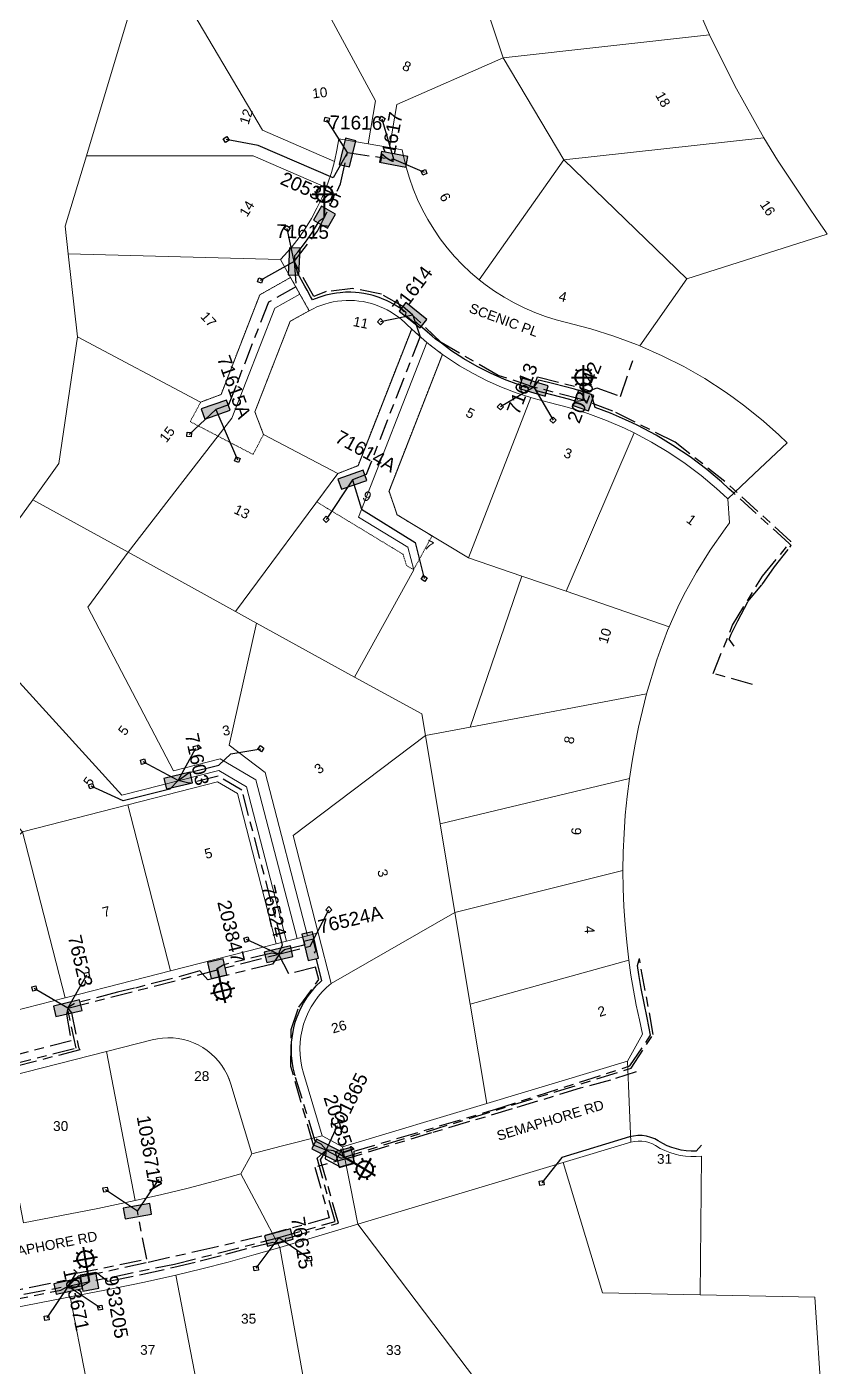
# Model space of a CAD drawing. Header units: metres. Extents: x 301080 to 303013, y 6182698 to 6183880.
# Drawn here: x 302524 to 302671.1, y 6183056.8 to 6183303.2 of the extents above; entities that cross this region are included whole.
import ezdxf
from ezdxf.enums import TextEntityAlignment as Align

# ---------------------------------------------------------------- set-up
doc = ezdxf.new("R2010")
doc.units = ezdxf.units.M
for name, pattern in [('Cable Exist UG', [8.2, 4, -1.2, 1.8, -1.2]), ('HIDDEN', [0.375, 0.25, -0.125]), ('HIDDEN2', [0.1875, 0.125, -0.0625])]:
    doc.linetypes.add(name, pattern=pattern)
doc.layers.get('0').update_dxf_attribs({"color": 6})
for name, color, linetype, lineweight in [('Cadastre Land Parcels_SP_EXT', 9, 'Continuous', 5), ('Cadastre Other Property_SP_EXT', 9, 'HIDDEN', 5), ('Cadastre Roads_SP_EXT', 9, 'Continuous', 5)]:
    doc.layers.add(name, color=color, linetype=linetype, lineweight=lineweight)
for name, color, linetype in [('Equip_SP_SL_EXT', 7, 'Continuous'), ('Mains_HV_EXT', 7, 'Continuous'), ('Mains_LV_EXT', 7, 'Continuous'), ('Mains_SL_EXT', 7, 'Continuous'), ('Services_SP_EXT', 7, 'Continuous'), ('SupportsUG_SP_LV_EXT', 7, 'Continuous'), ('SupportsUG_SP_LV_SL_EXT', 7, 'Continuous')]:
    doc.layers.add(name, color=color, linetype=linetype)
doc.styles.add('COLUMN_LABEL', font='arial.ttf')
doc.styles.add('iecARIAL', font='arial.ttf', dxfattribs={"height": 2})
doc.styles.add('POLE_LABEL', font='arial.ttf')
doc.styles.get("Standard").update_dxf_attribs({"font": 'arial.ttf'})

# ---------------------------------------------------------------- blocks, each defined once
blk = doc.blocks.new('COLUMN_EXT')
blk.add_hatch(color=256).paths.add_polyline_path([(-1.49, 1.48), (-1.49, -1.49), (1.48, -1.49), (1.48, 1.48)])
blk.add_lwpolyline([(-1.49, -1.49), (1.48, -1.49), (1.48, 1.48), (-1.49, 1.48)], close=True)
for tag, height, style, flags, p in [('ASSET_NUM', 2.5, 'COLUMN_LABEL', 8, (2, 2)), ('STRUCTURE_PLANT_NUMBER', 0.2, 'POLE_LABEL', 9, (1.81, 0.03)), ('STREET_CODE', 0.2, 'COLUMN_LABEL', 9, (1.81, -0.2))]:
    blk.add_attdef(tag, text='', height=height, dxfattribs=dict(style=style, flags=flags)).set_placement(p, align=Align.MIDDLE_LEFT)
at = {"flags": 1}
blk.add_attdef('Z', (1.81, -2.35), '', height=0.2, dxfattribs=at)
at = {"flags": 9}
for tag, p in [('COLUMN_TYPE', (1.81, -0.4)), ('OWNED_BY', (1.81, -0.6)), ('STATE', (1.81, -0.8)), ('USAGE', (1.81, -1)), ('STREETNAME', (1.81, -1.6)), ('SUBURB', (1.81, -1.8)), ('LEGEND', (1.81, -1.2)), ('LOCATION', (1.81, -1.4)), ('NOTES', (1.81, -2))]:
    blk.add_attdef(tag, text='', height=0.2, dxfattribs=at).set_placement(p, align=Align.MIDDLE_LEFT)
blk = doc.blocks.new('PILLAR_EXT')
blk.add_hatch(color=256).paths.add_polyline_path([(-2.475, 0.99), (-2.475, -0.99), (2.475, -0.99), (2.475, 0.99)])
blk.add_lwpolyline([(-2.475, -0.99), (2.475, -0.99), (2.475, 0.99), (-2.475, 0.99)], close=True)
at = {"style": 'iecARIAL', "flags": 8}
blk.add_attdef('ASSET_NUM', (1.5, 3.5), '', height=2.5, dxfattribs=at)
for tag, p, flags in [('OWNED_BY', (0, -0.2), 9), ('STATE', (0, -0.4), 9), ('SUPPORT_TYPE', (0, -0.6), 9), ('STREETNAME', (0, -1.8), 9), ('SUBURB', (0, -2), 1), ('USAGE', (0, -0.8), 9), ('LEGEND', (0, -1), 9), ('LOCATION', (0, -1.2), 9), ('NOTES', (0, -1.4), 9), ('PARENT', (0, -1.6), 9)]:
    blk.add_attdef(tag, p, '', height=0.2, dxfattribs=dict(flags=flags))
blk = doc.blocks.new('SL_LANTERN_EXT')
at = {"lineweight": 40}
for p, q in [((-1.46, 5.68), (-1.06, 5.28)), ((0, 1.97), (0, 6.47)), ((1.46, 5.68), (1.06, 5.28)), ((-2.25, 4.22), (2.25, 4.22)), ((-1.46, 2.76), (-1.06, 3.16)), ((0, 0), (0, 2.72)), ((1.46, 2.76), (1.06, 3.16))]:
    blk.add_line(p, q, dxfattribs=at)
blk.add_circle((0, 4.22), 1.5, dxfattribs=at)
at = {"style": 'iecARIAL', "flags": 8}
blk.add_attdef('ASSET_NUM', (1.5, 1.5), '', height=2.5, dxfattribs=at)
for tag, p, height, flags in [('OPERATING_VOLTAGE', (0.98, -1.65), 0.2, 9), ('ORIENTATION', (0.98, -1.85), 0.2, 9), ('OWNED_BY', (0.98, -2.05), 0.2, 9), ('STATE', (0.98, -2.25), 0.2, 9), ('CONSTRUCTED_VOLTAGE', (0.98, -0.65), 0.2, 9), ('CONTROL_TYPE', (0.98, -0.85), 0.2, 9), ('LANTERN_PURPOSE', (0.98, -1.05), 0.2, 9), ('LANTERN_TYPE', (0.98, -1.25), 0.2, 9), ('NO_PHASES', (0.98, -1.45), 0.2, 9), ('USAGE', (0.98, -2.45), 0.2, 9), ('CEXIST', (0.98, -2.65), 0.2, 9), ('LNUMBER', (2.18, -3.25), 2.5, 8), ('CNEW', (0.98, -2.85), 0.2, 9), ('CNUMBER', (0.98, -3.05), 0.2, 9), ('CREMOVE', (0.98, -3.25), 0.2, 9), ('CREPLACE', (0.98, -3.45), 0.2, 9), ('LKINGHEIGHT', (0.98, -3.65), 0.2, 9), ('LBRACKET', (0.98, -3.85), 0.2, 9), ('LBRACKETVOCAB', (0.98, -4.05), 0.2, 9), ('LCATEGORY', (0.98, -4.25), 0.2, 9), ('LCHARGE1', (0.98, -4.45), 0.2, 9), ('LCHARGE1PERCENT', (0.98, -4.65), 0.2, 9), ('LCHARGE2', (0.98, -4.85), 0.2, 9), ('LCHARGE2PERCENT', (0.98, -5.05), 0.2, 9), ('LCHARGE3', (0.98, -5.25), 0.2, 9), ('LCHARGE3PERCENT', (0.98, -5.45), 0.2, 9), ('LEXIST', (0.98, -5.65), 0.2, 9), ('LLAMP', (0.98, -5.85), 0.2, 9), ('LLAMPVOCAB', (0.98, -6.05), 0.2, 9), ('LMAST', (0.98, -6.25), 0.2, 9), ('LMASTVOCAB', (0.98, -6.45), 0.2, 9), ('LNEW', (0.98, -6.65), 0.2, 9), ('LANTNUMBER', (0.98, -6.85), 0.2, 9), ('LOUTREACH', (0.98, -7.25), 0.2, 9), ('LOUTREACHVOCAB', (0.98, -7.45), 0.2, 9), ('STREETNAME', (0.98, -9.25), 0.2, 9), ('SUBURB', (0.98, -9.45), 0.2, 1), ('LRATECODE', (0.98, -7.65), 0.2, 9), ('LREMOVE', (0.98, -7.85), 0.2, 9), ('LREPLACE', (0.98, -8.05), 0.2, 9), ('LTYPE', (0.98, -8.25), 0.2, 9), ('LTYPEVOCAB', (0.98, -8.45), 0.2, 9), ('LEGEND', (0.98, -8.65), 0.2, 9), ('LOCATION', (0.98, -8.85), 0.2, 9), ('NOTES', (0.98, -9.05), 0.2, 9)]:
    blk.add_attdef(tag, p, '', height=height, dxfattribs=dict(flags=flags))
blk = doc.blocks.new('CCP_EXT')
at = {"flags": 9}
blk.add_attdef('NOTES', text='', height=0.2, dxfattribs=at).set_placement((0, -2), align=Align.MIDDLE_LEFT)
blk.add_wipeout([(0, 0.57), (0.57, 0), (0, -0.57), (-0.57, 0)])
blk.add_lwpolyline([(-0.57, 0), (0, 0.57), (0.57, 0), (0, -0.57), (-0.57, 0)])
at = {"flags": 1}
blk.add_attdef('Z', (0, 0), '', height=0.2, dxfattribs=at)
at = {"flags": 9}
for tag, p in [('CCP_TYPE', (0, 0)), ('CONSTRUCTED_VOLTAGE', (0, -0.2)), ('OPERATING_VOLTAGE', (0, -0.6)), ('ORIENTATION', (0, -0.8)), ('OWNED_BY', (0, -1)), ('STATE', (0, -1.8)), ('NO_PHASES', (0, -0.4)), ('USAGE', (0, -1.2)), ('LEGEND', (0, -1.4)), ('LIFE_SUPPORT', (0, -1.6))]:
    blk.add_attdef(tag, text='', height=0.2, dxfattribs=at).set_placement(p, align=Align.MIDDLE_LEFT)

msp = doc.modelspace()

# ---------------------------------------------------------------- linework, layer by layer
at = {"layer": 'Cadastre Land Parcels_SP_EXT', "linetype": 'Continuous'}
msp.add_lwpolyline([(302408.39, 6183197.87), (302420.37, 6183211.27), (302448.7, 6183212.28), (302466.35, 6183201.38), (302481.69, 6183191.97), (302497.04, 6183182.56), (302499.59, 6183180.99), (302510.43, 6183195.99), (302525.08, 6183216.23), (302529.89, 6183222.88), (302533.29, 6183246.14), (302531.6, 6183261.43), (302531.06, 6183266.52), (302534.96, 6183279.43), (302543.93, 6183309.34), (302547.1, 6183319.98), (302545.39, 6183334.79), (302541.43, 6183369.32), (302568.13, 6183396.38), (302588.5, 6183417.02), (302605.36, 6183434.11)], dxfattribs=at)
for points in [[(302649.45, 6183301.7), (302645.12, 6183311.71), (302641.89, 6183320.25), (302605.32, 6183316.18), (302611.56, 6183297.48), (302649.45, 6183301.7)], [(302586.71, 6183281.63), (302590.66, 6183280.96), (302592.01, 6183288.85), (302611.56, 6183297.48), (302605.32, 6183316.18), (302575.5, 6183312.86), (302588.06, 6183289.52), (302586.71, 6183281.63)], [(302586.71, 6183281.63), (302588.06, 6183289.52), (302575.5, 6183312.86), (302551.94, 6183310.23), (302567.32, 6183284.16), (302580.53, 6183278.41), (302580.98, 6183280.47), (302581.32, 6183282.54), (302586.71, 6183281.63)], [(302580.53, 6183278.41), (302567.32, 6183284.16), (302551.94, 6183310.23), (302543.93, 6183309.34), (302534.96, 6183279.43), (302565.61, 6183279.45), (302579.01, 6183273.61), (302579.31, 6183274.41), (302579.97, 6183276.39), (302580.53, 6183278.41)], [(302659.47, 6183282.77), (302654.11, 6183292.31), (302649.45, 6183301.7), (302611.56, 6183297.48), (302622.68, 6183278.73), (302659.47, 6183282.77)], [(302622.68, 6183278.73), (302611.56, 6183297.48), (302592.01, 6183288.85), (302590.66, 6183280.96), (302592.98, 6183280.55), (302593.22, 6183279.37), (302593.7, 6183277.34), (302594.3, 6183275.33), (302595, 6183273.36), (302595.8, 6183271.43), (302596.7, 6183269.54), (302597.7, 6183267.71), (302598.79, 6183265.93), (302599.97, 6183264.21), (302601.24, 6183262.55), (302602.6, 6183260.96), (302604.04, 6183259.44), (302605.56, 6183258.01), (302607.15, 6183256.65), (302622.68, 6183278.73)], [(302671.11, 6183265.01), (302670.78, 6183265.54), (302669.84, 6183266.96), (302667.97, 6183269.63), (302661.97, 6183278.67), (302659.47, 6183282.77), (302622.68, 6183278.73), (302645.28, 6183256.8), (302671.11, 6183265.01)], [(302579.01, 6183273.61), (302565.61, 6183279.45), (302534.96, 6183279.43), (302531.06, 6183266.52), (302531.6, 6183261.43), (302570.63, 6183260.39), (302571.37, 6183261.19), (302572.74, 6183262.78), (302574.02, 6183264.44), (302575.2, 6183266.17), (302576.3, 6183267.95), (302577.3, 6183269.79), (302578.21, 6183271.68), (302579.01, 6183273.61)], [(302645.28, 6183256.8), (302622.68, 6183278.73), (302607.15, 6183256.65), (302608.25, 6183255.79), (302609.96, 6183254.57), (302611.72, 6183253.45), (302613.55, 6183252.42), (302615.43, 6183251.48), (302617.35, 6183250.65), (302619.31, 6183249.91), (302621.31, 6183249.28), (302627.65, 6183247.65), (302631.9, 6183246.31), (302636.08, 6183244.75), (302636.69, 6183244.5), (302645.28, 6183256.8)], [(302570.63, 6183260.39), (302531.6, 6183261.43), (302533.29, 6183246.14), (302555.94, 6183234.16), (302559.69, 6183235.57), (302566.79, 6183253.89), (302572.48, 6183257.08), (302570.63, 6183260.39)], [(302574.19, 6183254.02), (302572.48, 6183257.08), (302566.79, 6183253.89), (302559.69, 6183235.57), (302555.94, 6183234.16), (302533.29, 6183246.14), (302529.89, 6183222.88), (302525.08, 6183216.23), (302542.59, 6183206.57), (302561.66, 6183231.19), (302569.58, 6183251.46), (302574.19, 6183254.02)], [(302562.35, 6183195.67), (302581.16, 6183221.04), (302567.48, 6183228.2), (302565.91, 6183232.39), (302572.4, 6183249.02), (302575.89, 6183250.97), (302574.19, 6183254.02), (302569.58, 6183251.46), (302561.66, 6183231.19), (302542.59, 6183206.57), (302562.35, 6183195.67)], [(302594.75, 6183247.56), (302593.77, 6183248.52), (302593.44, 6183248.83), (302592.85, 6183249.35), (302592.23, 6183249.84), (302591.59, 6183250.3), (302590.93, 6183250.72), (302590.24, 6183251.11), (302589.54, 6183251.46), (302588.81, 6183251.77), (302588.08, 6183252.05), (302587.33, 6183252.28), (302586.56, 6183252.48), (302585.79, 6183252.64), (302585.01, 6183252.75), (302584.23, 6183252.82), (302583.44, 6183252.86), (302582.66, 6183252.85), (302581.87, 6183252.8), (302581.09, 6183252.71), (302580.31, 6183252.58), (302579.54, 6183252.41), (302578.78, 6183252.2), (302578.04, 6183251.95), (302577.31, 6183251.66), (302576.59, 6183251.33), (302575.89, 6183250.97), (302572.4, 6183249.02), (302565.91, 6183232.39), (302567.48, 6183228.2), (302581.16, 6183221.04), (302584.9, 6183222.43), (302594.75, 6183247.56)], [(302584.24, 6183183.59), (302595.14, 6183203.33), (302594.02, 6183207.51), (302584.96, 6183212.99), (302597.52, 6183245.14), (302595.37, 6183247), (302594.75, 6183247.56), (302584.9, 6183222.43), (302581.16, 6183221.04), (302562.35, 6183195.67), (302566.22, 6183193.53), (302584.24, 6183183.59)], [(302600.42, 6183242.93), (302598.12, 6183244.66), (302597.52, 6183245.14), (302584.96, 6183212.99), (302594.02, 6183207.51), (302595.14, 6183203.33), (302584.24, 6183183.59), (302596.58, 6183176.84), (302597.25, 6183172.89), (302605.48, 6183174.44), (302614.99, 6183202.17), (302605.15, 6183205.53), (302592.09, 6183213.42), (302590.61, 6183217.77), (302600.42, 6183242.93)], [(302616.65, 6183235), (302613.91, 6183235.89), (302611.22, 6183236.93), (302608.59, 6183238.1), (302606.03, 6183239.42), (302603.54, 6183240.86), (302601.12, 6183242.43), (302600.42, 6183242.93), (302590.61, 6183217.77), (302592.09, 6183213.42), (302605.15, 6183205.53), (302616.65, 6183235)], [(302635.61, 6183228.52), (302633.88, 6183229.35), (302630.52, 6183230.81), (302627.08, 6183232.09), (302623.58, 6183233.19), (302620.03, 6183234.1), (302617.24, 6183234.82), (302616.65, 6183235), (302605.15, 6183205.53), (302614.99, 6183202.17), (302623.13, 6183199.39), (302635.61, 6183228.52)], [(302652.84, 6183216.38), (302652.05, 6183217.13), (302650.76, 6183218.29), (302647.95, 6183220.65), (302645.02, 6183222.86), (302641.99, 6183224.91), (302638.84, 6183226.8), (302635.61, 6183228.52), (302623.13, 6183199.39), (302642.03, 6183192.85), (302643.64, 6183196.45), (302644.77, 6183198.72), (302647.08, 6183202.9), (302649.6, 6183206.95), (302652.34, 6183210.86), (302653.18, 6183211.98), (302652.84, 6183216.38)], [(302542.59, 6183206.57), (302525.08, 6183216.23), (302510.43, 6183195.99), (302541.48, 6183161.89), (302559.31, 6183166.46), (302564.39, 6183163.46), (302571.73, 6183135.08), (302573.66, 6183135.58), (302566.07, 6183164.76), (302559.55, 6183168.6), (302550.95, 6183166.38), (302535.23, 6183196.45), (302542.59, 6183206.57)], [(302573.66, 6183135.58), (302575.6, 6183136.08), (302567.77, 6183166.05), (302561.19, 6183171.08), (302566.22, 6183193.53), (302562.35, 6183195.67), (302542.59, 6183206.57), (302535.23, 6183196.45), (302550.95, 6183166.38), (302559.55, 6183168.6), (302566.07, 6183164.76), (302573.66, 6183135.58)], [(302623.13, 6183199.39), (302614.99, 6183202.17), (302605.48, 6183174.44), (302637.91, 6183180.56), (302639.8, 6183186.8), (302640.39, 6183188.52), (302641.76, 6183192.18), (302642.03, 6183192.85), (302623.13, 6183199.39)], [(302571.73, 6183135.08), (302564.39, 6183163.46), (302559.31, 6183166.46), (302541.48, 6183161.89), (302510.43, 6183195.99), (302499.59, 6183180.99), (302510.38, 6183169.19), (302523.2, 6183155.15), (302542.58, 6183160.13), (302559.04, 6183164.36), (302562.7, 6183162.2), (302569.79, 6183134.59), (302571.73, 6183135.08)], [(302584.24, 6183183.59), (302566.22, 6183193.53), (302561.19, 6183171.08), (302567.77, 6183166.05), (302575.6, 6183136.08), (302577.54, 6183136.58), (302572.94, 6183154.5), (302597.25, 6183172.89), (302596.58, 6183176.84), (302584.24, 6183183.59)], [(302634.74, 6183164.99), (302635.23, 6183168.16), (302635.78, 6183171.28), (302636.41, 6183174.4), (302637.13, 6183177.5), (302637.91, 6183180.56), (302605.48, 6183174.44), (302597.25, 6183172.89), (302599.96, 6183156.62), (302634.74, 6183164.99)], [(302599.96, 6183156.62), (302597.25, 6183172.89), (302572.94, 6183154.5), (302577.54, 6183136.58), (302579.92, 6183127.32), (302602.67, 6183140.34), (302599.96, 6183156.62)], [(302569.79, 6183134.59), (302562.7, 6183162.2), (302559.04, 6183164.36), (302542.58, 6183160.13), (302550.41, 6183129.61), (302569.79, 6183134.59)], [(302633.57, 6183148.04), (302633.62, 6183151.45), (302633.76, 6183154.85), (302634, 6183158.25), (302634.33, 6183161.64), (302634.74, 6183164.99), (302599.96, 6183156.62), (302602.67, 6183140.34), (302633.57, 6183148.04)], [(302550.41, 6183129.61), (302542.58, 6183160.13), (302523.2, 6183155.15), (302531.04, 6183124.64), (302543.47, 6183127.83), (302550.41, 6183129.61)], [(302531.04, 6183124.64), (302523.2, 6183155.15), (302498.25, 6183132.08), (302508.54, 6183124.64), (302509.48, 6183124.01), (302510.47, 6183123.45), (302511.49, 6183122.96), (302512.55, 6183122.55), (302513.63, 6183122.22), (302514.73, 6183121.97), (302515.85, 6183121.8), (302516.98, 6183121.71), (302518.12, 6183121.7), (302519.25, 6183121.78), (302520.37, 6183121.94), (302521.48, 6183122.18), (302531.04, 6183124.64)], [(302634.64, 6183131.59), (302634.25, 6183134.87), (302633.95, 6183138.15), (302633.73, 6183141.44), (302633.61, 6183144.74), (302633.57, 6183148.04), (302602.67, 6183140.34), (302605.48, 6183123.5), (302634.64, 6183131.59)], [(302605.48, 6183123.5), (302602.67, 6183140.34), (302579.92, 6183127.32), (302579.06, 6183126.57), (302578.25, 6183125.75), (302577.51, 6183124.88), (302576.84, 6183123.95), (302576.24, 6183122.98), (302575.7, 6183121.97), (302575.25, 6183120.92), (302574.87, 6183119.84), (302574.58, 6183118.73), (302574.36, 6183117.61), (302574.23, 6183116.48), (302574.18, 6183115.33), (302574.22, 6183114.19), (302574.35, 6183113.05), (302574.55, 6183111.93), (302574.84, 6183110.82), (302578.3, 6183099.31), (302582.04, 6183097.29), (302608.52, 6183105.25), (302605.48, 6183123.5)], [(302636.58, 6183120.6), (302636, 6183123.33), (302635.49, 6183126.07), (302635.03, 6183128.83), (302634.64, 6183131.59), (302605.48, 6183123.5), (302608.52, 6183105.25), (302634.38, 6183113.02), (302637.17, 6183117.98), (302636.58, 6183120.6)], [(302565.32, 6183096.01), (302561.5, 6183108.76), (302561.19, 6183109.68), (302560.8, 6183110.56), (302560.34, 6183111.41), (302559.82, 6183112.22), (302559.23, 6183112.99), (302558.58, 6183113.71), (302557.88, 6183114.37), (302557.13, 6183114.98), (302556.33, 6183115.52), (302555.49, 6183115.99), (302554.61, 6183116.4), (302553.71, 6183116.73), (302552.77, 6183116.99), (302551.83, 6183117.18), (302550.87, 6183117.28), (302549.9, 6183117.31), (302548.94, 6183117.27), (302547.98, 6183117.14), (302547.03, 6183116.94), (302538.61, 6183114.78), (302543.93, 6183087.39), (302548.81, 6183088.49), (302553.66, 6183089.68), (302558.49, 6183090.95), (302563.31, 6183092.3), (302565.32, 6183096.01)], [(302543.93, 6183087.39), (302538.61, 6183114.78), (302520.87, 6183110.24), (302519.57, 6183109.94), (302518.25, 6183109.7), (302523.38, 6183083.31), (302537.04, 6183085.96), (302543.93, 6183087.39)], [(302648, 6183095.55), (302647.02, 6183095.47), (302646.04, 6183095.47), (302645.07, 6183095.55), (302644.1, 6183095.69), (302643.14, 6183095.91), (302642.21, 6183096.21), (302641.29, 6183096.57), (302640.41, 6183096.99), (302639.56, 6183097.49), (302638.98, 6183097.81), (302638.35, 6183098.06), (302637.7, 6183098.24), (302637.04, 6183098.33), (302636.36, 6183098.34), (302635.69, 6183098.27), (302635.04, 6183098.11), (302622.59, 6183094.37), (302629.78, 6183070.44), (302647.78, 6183070.05), (302648, 6183095.55)], [(302668.81, 6183069.62), (302647.78, 6183070.05), (302629.78, 6183070.44), (302622.59, 6183094.37), (302584.86, 6183083.07), (302611.08, 6183048.46), (302645.08, 6183049.3), (302670.12, 6183050.03), (302668.81, 6183069.62)], [(302611.08, 6183048.46), (302584.86, 6183083.07), (302570.49, 6183078.77), (302576.1, 6183047.5), (302586.78, 6183047.79), (302610.73, 6183048.45), (302611.08, 6183048.46)], [(302576.1, 6183047.5), (302570.49, 6183078.77), (302565.74, 6183077.39), (302560.97, 6183076.08), (302556.18, 6183074.85), (302551.36, 6183073.69), (302557.16, 6183043.82), (302568.85, 6183046.08), (302576.1, 6183047.5)], [(302557.16, 6183043.82), (302551.36, 6183073.69), (302545.64, 6183072.41), (302539.9, 6183071.24), (302531.98, 6183069.7), (302537.74, 6183040.04), (302549.9, 6183042.39), (302557.16, 6183043.82)], [(302531.98, 6183069.7), (302512.48, 6183065.92), (302518.24, 6183036.24), (302521.12, 6183036.82), (302537.74, 6183040.04), (302531.98, 6183069.7)]]:
    msp.add_lwpolyline(points, close=True, dxfattribs=at)
at = {"layer": 'Mains_LV_EXT', "linetype": 'Cable Exist UG'}
for points in [[(302582.93, 6183280.04), (302591.43, 6183278.8)], [(302617.16, 6183236.93), (302610.61, 6183239.07), (302600.14, 6183245.14), (302594.95, 6183250.13)], [(302617.16, 6183236.93), (302617.86, 6183238.82), (302626.37, 6183236.63), (302627.4, 6183236.25), (302628.78, 6183236.81), (302633.09, 6183235.21), (302635.73, 6183242.81)], [(302570.27, 6183132.68), (302576.08, 6183134.16)], [(302579.03, 6183096.66), (302576.68, 6183097.56), (302572.51, 6183112.06), (302572.58, 6183118.85), (302574, 6183122.95), (302577.66, 6183128), (302577.06, 6183130.31), (302572.14, 6183129.06), (302570.27, 6183132.68)], [(302570.32, 6183080.6), (302580.64, 6183083.54), (302577.34, 6183095.2), (302579.03, 6183096.66)], [(302531.6, 6183071.68), (302533.06, 6183074.02), (302546.02, 6183076.63), (302544.31, 6183085.43)]]:
    msp.add_lwpolyline(points, dxfattribs=at)
at = {"layer": 'Mains_SL_EXT', "linetype": 'Cable Exist UG'}
for points in [[(302617.14, 6183236.89), (302617.62, 6183236.3), (302617.62, 6183236.3), (302620.41, 6183235.58), (302623.73, 6183234.72), (302624.88, 6183234.34), (302626.29, 6183234.53)], [(302578.99, 6183096.73), (302578.07, 6183097.73), (302576.98, 6183098.34), (302573.3, 6183110.34), (302572.94, 6183111.78), (302572.74, 6183113.01), (302572.64, 6183114.07), (302572.62, 6183115.39), (302572.66, 6183116.53), (302572.86, 6183118.11), (302573.07, 6183119.14), (302573.34, 6183120.18), (302573.58, 6183120.84), (302573.98, 6183121.93), (302573.98, 6183121.93), (302574.3, 6183122.65), (302574.87, 6183123.68), (302575.58, 6183124.82), (302576.23, 6183125.72), (302577.19, 6183126.86), (302578.04, 6183127.69), (302578.22, 6183127.86), (302576.87, 6183133.1), (302577.17, 6183133.19), (302576.63, 6183135.47), (302574.93, 6183135.04), (302575.07, 6183134.39), (302574.41, 6183134.23), (302572.08, 6183133.65), (302571.36, 6183133.48), (302570.35, 6183132.64)], [(302570.35, 6183132.64), (302569.03, 6183132.87), (302569.03, 6183132.87), (302560.17, 6183130.75), (302558.87, 6183129.92)], [(302531.48, 6183122.82), (302532.21, 6183121.88), (302532.21, 6183121.88), (302533.5, 6183115.56), (302533.7, 6183115.08), (302533.7, 6183115.08), (302520.52, 6183111.7), (302519.28, 6183111.4), (302518.02, 6183111.18), (302516.56, 6183111), (302515.08, 6183110.88), (302513.6, 6183110.84), (302512.14, 6183110.88), (302510.66, 6183111.02), (302509.76, 6183111.13), (302508.25, 6183111.77)], [(302531.54, 6183122.76), (302531.25, 6183121.66), (302531.25, 6183121.66), (302532.16, 6183116.75), (302532.16, 6183116.75), (302520.06, 6183113.64)], [(302582.31, 6183095.35), (302581.01, 6183096.19), (302581.01, 6183096.19), (302580.33, 6183096.51), (302578.99, 6183096.73)], [(302531.5, 6183071.66), (302533.05, 6183071.51), (302534.27, 6183071.75), (302535.49, 6183072.48)]]:
    msp.add_lwpolyline(points, dxfattribs=at)

# ---------------------------------------------------------------- block references
at = {"layer": 'Equip_SP_SL_EXT'}
for p in [(302578.7, 6183268.17), (302626.33, 6183234.5)]:
    msp.add_blockref('SL_LANTERN_EXT', p, dxfattribs=at)
for p, rotation in [((302558.98, 6183130.01), 193.1621748851608), ((302582.47, 6183095.3), 239.5043409391695), ((302535.49, 6183072.48), 9.86176776890514)]:
    msp.add_blockref('SL_LANTERN_EXT', p, dxfattribs=dict(at, rotation=rotation))
at = {"layer": 'SupportsUG_SP_LV_EXT'}
ref = msp.add_blockref('PILLAR_EXT', (302582.93, 6183280.04), dxfattribs=dict(at, rotation=256.4505382433651))
ref.add_attrib('ASSET_NUM', '71616', dxfattribs={"layer": '0', "height": 2.5, "rotation": 358.9756, "style": 'iecARIAL'}).set_placement((302584.43, 6183283.54), align=Align.BOTTOM_CENTER)
ref = msp.add_blockref('PILLAR_EXT', (302591.43, 6183278.8), dxfattribs=dict(at, rotation=169.2062364696006))
ref.add_attrib('ASSET_NUM', '71617', dxfattribs={"layer": '0', "height": 2.5, "rotation": 79.3265, "style": 'iecARIAL'}).set_placement((302592.93, 6183282.3), align=Align.BOTTOM_CENTER)
ref = msp.add_blockref('PILLAR_EXT', (302573.13, 6183260.02), dxfattribs=dict(at, rotation=267.312698408655))
ref.add_attrib('ASSET_NUM', '71615', dxfattribs={"layer": '0', "height": 2.5, "rotation": 358.9272, "style": 'iecARIAL'}).set_placement((302574.63, 6183263.52), align=Align.BOTTOM_CENTER)
ref = msp.add_blockref('PILLAR_EXT', (302594.95, 6183250.13), dxfattribs=dict(at, rotation=321.2624146000775))
ref.add_attrib('ASSET_NUM', '71614', dxfattribs={"layer": '0', "height": 2.5, "rotation": 53.3293, "style": 'iecARIAL'}).set_placement((302596.45, 6183253.63), align=Align.BOTTOM_CENTER)
ref = msp.add_blockref('PILLAR_EXT', (302558.7, 6183232.79), dxfattribs=dict(at, rotation=199.2827376721654))
ref.add_attrib('ASSET_NUM', '71615A', dxfattribs={"layer": '0', "height": 2.5, "rotation": 289.3953, "style": 'iecARIAL'}).set_placement((302560.2, 6183236.29), align=Align.BOTTOM_CENTER)
ref = msp.add_blockref('PILLAR_EXT', (302617.16, 6183236.93), dxfattribs=dict(at, rotation=343.7646677184508))
ref.add_attrib('ASSET_NUM', '71613', dxfattribs={"layer": '0', "height": 2.5, "rotation": 68.6558, "style": 'iecARIAL'}).set_placement((302618.66, 6183240.43), align=Align.BOTTOM_RIGHT)
ref = msp.add_blockref('PILLAR_EXT', (302583.82, 6183219.89), dxfattribs=dict(at, rotation=199.3186520488416))
ref.add_attrib('ASSET_NUM', '71614A', dxfattribs={"layer": '0', "height": 2.5, "rotation": 331.2217, "style": 'iecARIAL'}).set_placement((302585.32, 6183223.39), align=Align.BOTTOM_CENTER)
ref = msp.add_blockref('PILLAR_EXT', (302551.83, 6183164.6), dxfattribs=dict(at, rotation=13.24632949362899))
ref.add_attrib('ASSET_NUM', '71603', dxfattribs={"layer": '0', "height": 2.5, "rotation": 282.1549, "style": 'iecARIAL'}).set_placement((302553.33, 6183168.1), align=Align.BOTTOM_CENTER)
ref = msp.add_blockref('PILLAR_EXT', (302570.27, 6183132.68), dxfattribs=dict(at, rotation=193.1668768119644))
ref.add_attrib('ASSET_NUM', '76524', dxfattribs={"layer": '0', "height": 2.5, "rotation": 283.1991, "style": 'iecARIAL'}).set_placement((302571.77, 6183136.18), align=Align.TOP_RIGHT)
ref = msp.add_blockref('PILLAR_EXT', (302576.08, 6183134.16), dxfattribs=dict(at, rotation=103.124649371123))
ref.add_attrib('ASSET_NUM', '76524A', dxfattribs={"layer": '0', "height": 2.5, "rotation": 13.2393, "style": 'iecARIAL'}).set_placement((302577.58, 6183137.66), align=Align.MIDDLE_LEFT)
ref = msp.add_blockref('PILLAR_EXT', (302531.5, 6183122.75), dxfattribs=dict(at, rotation=193.1668768119644))
ref.add_attrib('ASSET_NUM', '76523', dxfattribs={"layer": '0', "height": 2.5, "rotation": 283.2031, "style": 'iecARIAL'}).set_placement((302533, 6183126.25), align=Align.BOTTOM_RIGHT)
ref = msp.add_blockref('PILLAR_EXT', (302579.03, 6183096.66), dxfattribs=dict(at, rotation=333.3790577939677))
ref.add_attrib('ASSET_NUM', '101865', dxfattribs={"layer": '0', "height": 2.5, "rotation": 63.7832, "style": 'iecARIAL'}).set_placement((302580.53, 6183100.16), align=Align.MIDDLE_LEFT)
ref = msp.add_blockref('PILLAR_EXT', (302544.31, 6183085.43), dxfattribs=dict(at, rotation=189.7925191486677))
ref.add_attrib('ASSET_NUM', '103671A', dxfattribs={"layer": '0', "height": 2.5, "rotation": 279.8287, "style": 'iecARIAL'}).set_placement((302545.81, 6183088.93), align=Align.BOTTOM_RIGHT)
ref = msp.add_blockref('PILLAR_EXT', (302570.32, 6183080.6), dxfattribs=dict(at, rotation=15.53870555856421))
ref.add_attrib('ASSET_NUM', '76615', dxfattribs={"layer": '0', "height": 2.5, "rotation": 279.0025, "style": 'iecARIAL'}).set_placement((302571.82, 6183084.1), align=Align.BOTTOM_LEFT)
ref = msp.add_blockref('PILLAR_EXT', (302531.58, 6183071.65), dxfattribs=dict(at, rotation=11.98876619061908))
ref.add_attrib('ASSET_NUM', '103671', dxfattribs={"layer": '0', "height": 2.5, "rotation": 282.0948, "style": 'iecARIAL'}).set_placement((302533.08, 6183075.15), align=Align.TOP_LEFT)
at = {"layer": 'SupportsUG_SP_LV_SL_EXT'}
ref = msp.add_blockref('COLUMN_EXT', (302578.7, 6183268.17), dxfattribs=dict(at, rotation=240.2316126396505))
ref.add_attrib('ASSET_NUM', '205375', dxfattribs={"layer": '0', "height": 2.5, "rotation": 336.0727, "style": 'COLUMN_LABEL'}).set_placement((302580.7, 6183268.92), align=Align.BOTTOM_RIGHT)
ref = msp.add_blockref('COLUMN_EXT', (302626.32, 6183234.48), dxfattribs=dict(at, rotation=340.9954096936369))
ref.add_attrib('ASSET_NUM', '202042', dxfattribs={"layer": '0', "height": 2.5, "rotation": 69.0252, "style": 'COLUMN_LABEL'}).set_placement((302628.32, 6183235.23), align=Align.BOTTOM_CENTER)
ref = msp.add_blockref('COLUMN_EXT', (302558.98, 6183130.01), dxfattribs=dict(at, rotation=193.1668768119644))
ref.add_attrib('ASSET_NUM', '203847', dxfattribs={"layer": '0', "height": 2.5, "rotation": 283.5704, "style": 'COLUMN_LABEL'}).set_placement((302560.98, 6183130.76), align=Align.BOTTOM_RIGHT)
ref = msp.add_blockref('COLUMN_EXT', (302582.47, 6183095.3), dxfattribs=dict(at, rotation=194.5257446010609))
ref.add_attrib('ASSET_NUM', '203851', dxfattribs={"layer": '0', "height": 2.5, "rotation": 288.0475, "style": 'COLUMN_LABEL'}).set_placement((302584.47, 6183096.05), align=Align.TOP_RIGHT)
ref = msp.add_blockref('COLUMN_EXT', (302535.49, 6183072.48), dxfattribs=dict(at, rotation=9.861767822048755))
ref.add_attrib('ASSET_NUM', '933205', dxfattribs={"layer": '0', "height": 2.5, "rotation": 279.8212, "style": 'COLUMN_LABEL'}).set_placement((302537.49, 6183073.23), align=Align.BOTTOM_LEFT)

# ---------------------------------------------------------------- texts
at = {"layer": 'Cadastre Land Parcels_SP_EXT'}
for s, rotation, p in [('8', 336.0523, (302592.83, 6183295.35)), ('10', 6.6621, (302576.55, 6183289.98)), ('18', 299.302, (302639.45, 6183290.6)), ('12', 72.1533, (302564.73, 6183285.05)), ('6', 298.5605, (302599.77, 6183272.02)), ('16', 303.6469, (302658.64, 6183270.51)), ('14', 58.4124, (302564.46, 6183268.07)), ('4', 345.5677, (302621.62, 6183252.86)), ('17', 312.1574, (302555.78, 6183249.81)), ('11', 348.65, (302583.83, 6183248.18)), ('5', 332.9146, (302604.48, 6183231.66)), ('15', 52.195, (302549.63, 6183226.58)), ('3', 342.5664, (302622.53, 6183224.09)), ('9', 334.7376, (302585.51, 6183216.34)), ('13', 333.7491, (302561.87, 6183213.83)), ('1', 323.4902, (302645.05, 6183212.23)), ('7', 331.4653, (302596.9, 6183207.37)), ('10', 73.1346, (302630.69, 6183189.61)), ('5', 53.111, (302542.05, 6183172.72)), ('3', 10.2978, (302560.11, 6183172.8)), ('8', 78.4632, (302624.43, 6183171.2)), ('3', 38.2864, (302577.7, 6183165.68)), ('5', 53.5966, (302535.66, 6183163.32)), ('6', 85.9911, (302625.83, 6183154.52)), ('5', 14.3619, (302556.91, 6183150.18)), ('3', 284.3603, (302588.38, 6183148.04)), ('7', 14.3694, (302538.14, 6183139.47)), ('4', 273.671, (302626.49, 6183137.83)), ('2', 16.6796, (302629.25, 6183121.13)), ('26', 16.6558, (302580.27, 6183118.09))]:
    msp.add_text(s, height=1.8, rotation=rotation, dxfattribs=at).set_placement(p)
for s, p in [('28', (302554.74, 6183109.37)), ('30', (302528.81, 6183100.19)), ('31', (302639.81, 6183094.15)), ('35', (302563.36, 6183064.77)), ('37', (302544.81, 6183059.04)), ('33', (302590.01, 6183059.01))]:
    msp.add_text(s, height=1.8, dxfattribs=at).set_placement(p)
at = {"layer": 'Cadastre Roads_SP_EXT'}
for s, rotation, p in [('SCENIC PL', 339.7114, (302605.13, 6183250.72)), ('SEMAPHORE RD', 16.6866, (302610.7, 6183098.37)), ('SEMAPHORE RD', 10.9853, (302517.06, 6183076.14))]:
    msp.add_text(s, height=1.8, rotation=rotation, dxfattribs=at).set_placement(p)

# ---------------------------------------------------------------- next in the draw order: block references
at = {"layer": 'Services_SP_EXT'}
for p, rotation in [((302579.14, 6183286.08), 120.9548231826023), ((302589.32, 6183286.18), 104.7683107220091), ((302560.62, 6183282.44), 168.3408885880578), ((302597.01, 6183276.41), 335.6034842277066), ((302571.84, 6183266.1), 100.7987136050895), ((302566.88, 6183256.52), 207.9844384177857), ((302553.83, 6183228.21), 222.2718867306213), ((302562.69, 6183223.58), 292.2349355968794), ((302597.02, 6183201.72), 282.6096629106432), ((302555.04, 6183170.56), 60.46732826581416), ((302567.01, 6183170.46), 8.549139845360239), ((302545.36, 6183168.07), 150.6807829023741), ((302535.83, 6183163.57), 153.8520588209084), ((302564.36, 6183135.37), 154.485313713597), ((302535.02, 6183128.91), 58.25743910575123), ((302525.36, 6183126.39), 148.1487640930216), ((302581.12, 6183101.22), 64.02776085273742), ((302548.27, 6183091.29), 54.88308152149094), ((302618.64, 6183090.62), 52.16716008225382), ((302538.45, 6183089.39), 144.7744066741027), ((302575.94, 6183076.72), 324.0206241480784), ((302566.1, 6183074.95), 233.9843991989492), ((302537.46, 6183067.72), 324.846056250362), ((302527.64, 6183065.81), 234.8098313012329)]:
    msp.add_blockref('CCP_EXT', p, dxfattribs=dict(at, rotation=rotation))
for p in [(302589, 6183248.94), (302611.03, 6183233.33), (302620.72, 6183230.84), (302579.02, 6183212.61), (302579.51, 6183140.85)]:
    msp.add_blockref('CCP_EXT', p, dxfattribs=at)

# ---------------------------------------------------------------- next in the draw order: linework, layer by layer
at = {"layer": 'Cadastre Other Property_SP_EXT', "linetype": 'HIDDEN2'}
for points in [[(302575.89, 6183250.97), (302572.48, 6183257.08), (302566.79, 6183253.89), (302559.69, 6183235.57), (302555.94, 6183234.16), (302554.01, 6183230.58), (302565.57, 6183224.55), (302567.48, 6183228.2), (302565.91, 6183232.39), (302572.4, 6183249.02), (302575.89, 6183250.97)], [(302594.7, 6183247.61), (302584.85, 6183222.49), (302581.16, 6183221.04), (302577.29, 6183215.81), (302593.14, 6183206.2), (302593.78, 6183204.11), (302595.09, 6183203.37), (302598.47, 6183209.55), (302592.03, 6183213.47), (302590.55, 6183217.82), (302600.37, 6183242.98), (302599.01, 6183243.98), (302597.51, 6183245.16), (302596.34, 6183246.14), (302594.7, 6183247.61)]]:
    msp.add_lwpolyline(points, close=True, dxfattribs=at)
at = {"layer": 'Cadastre Roads_SP_EXT', "linetype": 'Continuous'}
for points in [[(302570.63, 6183260.39), (302572.48, 6183257.08), (302574.19, 6183254.02), (302575.89, 6183250.97), (302576.59, 6183251.33), (302577.31, 6183251.66), (302578.04, 6183251.95), (302578.78, 6183252.2), (302579.54, 6183252.41), (302580.31, 6183252.58), (302581.09, 6183252.71), (302581.87, 6183252.8), (302582.66, 6183252.85), (302583.44, 6183252.86), (302584.23, 6183252.82), (302585.01, 6183252.75), (302585.79, 6183252.64), (302586.56, 6183252.48), (302587.33, 6183252.28), (302588.08, 6183252.05), (302588.81, 6183251.77), (302589.54, 6183251.46), (302590.24, 6183251.11), (302590.93, 6183250.72), (302591.59, 6183250.3), (302592.23, 6183249.84), (302592.85, 6183249.35), (302593.44, 6183248.83), (302593.77, 6183248.52), (302594.75, 6183247.56), (302595.37, 6183247), (302597.52, 6183245.14), (302598.12, 6183244.66), (302600.42, 6183242.93), (302601.12, 6183242.43), (302603.54, 6183240.86), (302606.03, 6183239.42), (302608.59, 6183238.1), (302611.22, 6183236.93), (302613.91, 6183235.89), (302616.65, 6183235), (302617.24, 6183234.82), (302620.03, 6183234.1), (302623.58, 6183233.19), (302627.08, 6183232.09), (302630.52, 6183230.81), (302633.88, 6183229.35), (302635.61, 6183228.52), (302638.84, 6183226.8), (302641.99, 6183224.91), (302645.02, 6183222.86), (302647.95, 6183220.65), (302650.76, 6183218.29), (302652.05, 6183217.13), (302652.84, 6183216.38), (302657.7, 6183220.99), (302663.74, 6183226.71), (302662.22, 6183228.13), (302659.41, 6183230.65), (302655.95, 6183233.45), (302653.83, 6183235), (302652.35, 6183236.07), (302648.6, 6183238.48), (302644.74, 6183240.69), (302640.76, 6183242.7), (302636.69, 6183244.5), (302636.08, 6183244.75), (302631.9, 6183246.31), (302627.65, 6183247.65), (302621.31, 6183249.28), (302619.31, 6183249.91), (302617.35, 6183250.65), (302615.43, 6183251.48), (302613.55, 6183252.42), (302611.72, 6183253.45), (302609.96, 6183254.57), (302608.25, 6183255.79), (302607.15, 6183256.65), (302605.56, 6183258.01), (302604.04, 6183259.44), (302602.6, 6183260.96), (302601.24, 6183262.55), (302599.97, 6183264.21), (302598.79, 6183265.93), (302597.7, 6183267.71), (302596.7, 6183269.54), (302595.8, 6183271.43), (302595, 6183273.36), (302594.3, 6183275.33), (302593.7, 6183277.34), (302593.22, 6183279.37), (302592.98, 6183280.55), (302590.66, 6183280.96), (302586.71, 6183281.63), (302581.32, 6183282.54), (302580.98, 6183280.47), (302580.53, 6183278.41), (302579.97, 6183276.39), (302579.31, 6183274.41), (302579.01, 6183273.61), (302578.21, 6183271.68), (302577.3, 6183269.79), (302576.3, 6183267.95), (302575.2, 6183266.17), (302574.02, 6183264.44), (302572.74, 6183262.78), (302571.37, 6183261.19), (302570.63, 6183260.39)], [(302635.04, 6183098.11), (302634.71, 6183105.57), (302634.38, 6183113.02), (302608.52, 6183105.25), (302582.04, 6183097.29), (302583.44, 6183090.25), (302584.86, 6183083.07), (302622.59, 6183094.37), (302635.04, 6183098.11)]]:
    msp.add_lwpolyline(points, close=True, dxfattribs=at)
for points in [[(302520.87, 6183110.24), (302538.61, 6183114.78), (302547.03, 6183116.94), (302547.98, 6183117.14), (302548.94, 6183117.27), (302549.9, 6183117.31), (302550.87, 6183117.28), (302551.83, 6183117.18), (302552.78, 6183116.99), (302553.71, 6183116.73), (302554.61, 6183116.4), (302555.49, 6183115.99), (302556.33, 6183115.51), (302557.13, 6183114.97), (302557.88, 6183114.37), (302558.59, 6183113.71), (302559.23, 6183112.99), (302559.82, 6183112.22), (302560.34, 6183111.41), (302560.8, 6183110.56), (302561.19, 6183109.67), (302561.5, 6183108.76), (302565.32, 6183096.01), (302570.73, 6183097.39), (302578.3, 6183099.31), (302574.84, 6183110.82), (302574.55, 6183111.93), (302574.35, 6183113.05), (302574.22, 6183114.19), (302574.19, 6183115.33), (302574.23, 6183116.48), (302574.36, 6183117.61), (302574.58, 6183118.74), (302574.87, 6183119.84), (302575.25, 6183120.92), (302575.7, 6183121.97), (302576.23, 6183122.98), (302576.84, 6183123.95), (302577.51, 6183124.88), (302578.25, 6183125.75), (302579.06, 6183126.57), (302579.92, 6183127.32), (302577.54, 6183136.58), (302575.6, 6183136.08), (302573.66, 6183135.58), (302571.73, 6183135.08), (302569.79, 6183134.59), (302550.41, 6183129.61), (302543.47, 6183127.83), (302531.04, 6183124.64), (302521.48, 6183122.18)], [(302512.48, 6183065.92), (302531.98, 6183069.7), (302539.9, 6183071.24), (302545.64, 6183072.41), (302551.36, 6183073.69), (302556.18, 6183074.85), (302560.97, 6183076.08), (302565.74, 6183077.39), (302570.49, 6183078.77), (302570.49, 6183078.77), (302566.74, 6183085.84), (302563.31, 6183092.3), (302558.49, 6183090.95), (302553.66, 6183089.68), (302548.81, 6183088.49), (302543.93, 6183087.39), (302537.04, 6183085.96), (302523.38, 6183083.31)]]:
    msp.add_lwpolyline(points, dxfattribs=at)
at = {"layer": 'Mains_HV_EXT', "linetype": 'Cable Exist UG'}
msp.add_lwpolyline([(302636, 6183111.03), (302631.28, 6183109.54), (302625.72, 6183108.03), (302613.2, 6183104.23), (302598.39, 6183099.83), (302584.19, 6183095.51), (302576.94, 6183093.52), (302579.58, 6183084.19), (302567.19, 6183080.83), (302558.2, 6183078.69), (302545.91, 6183075.94), (302536.37, 6183073.84), (302523.19, 6183071.1), (302511.69, 6183068.88), (302503.52, 6183067.81), (302496.13, 6183067.8), (302489.07, 6183068.58), (302482.96, 6183069.87), (302481.74, 6183070.13), (302475.59, 6183067.45), (302470.87, 6183057.58), (302462.47, 6183031.02), (302471.61, 6183032.53), (302472.13, 6183030.25)], dxfattribs=at)
at = {"layer": 'Mains_LV_EXT', "linetype": 'Cable Exist UG'}
for points in [[(302573.13, 6183260.02), (302577.41, 6183265.58), (302581.66, 6183274.27), (302582.93, 6183280.04)], [(302573.13, 6183260.02), (302573.46, 6183255.33), (302568.39, 6183252.51), (302561.07, 6183233.69), (302558.7, 6183232.79)], [(302594.95, 6183250.13), (302593.04, 6183251.82), (302589.2, 6183253.99), (302583.93, 6183255.05), (302579.01, 6183254.48), (302576.73, 6183253.58), (302573.13, 6183260.02)], [(302594.95, 6183250.13), (302596.28, 6183246.21), (302586.35, 6183220.83), (302583.82, 6183219.89)], [(302657.38, 6183182.24), (302650.13, 6183184.3), (302653.73, 6183193.19), (302659.19, 6183202.15), (302664.45, 6183208.54), (302652.31, 6183219.58), (302643.14, 6183226.78), (302631.73, 6183232.5), (302625.78, 6183234.71), (302617.16, 6183236.93)], [(302570.27, 6183132.68), (302571, 6183134.39), (302563.53, 6183162.85), (302559.13, 6183165.38), (302553.75, 6183164.09), (302551.83, 6183164.6)], [(302474.4, 6183133.43), (302499.8, 6183115.2), (302506.27, 6183112.43), (302513.11, 6183111.5), (302520.84, 6183112.32), (302533.03, 6183115.43), (302531.5, 6183122.75)], [(302531.5, 6183122.75), (302570.27, 6183132.68)], [(302579.03, 6183096.66), (302581.77, 6183095.19), (302635.05, 6183111.7), (302639.14, 6183117.94), (302636.58, 6183131.91)], [(302531.6, 6183071.68), (302551.12, 6183075.71), (302570.32, 6183080.6)], [(302491.7, 6183067.05), (302507.32, 6183067.16), (302531.6, 6183071.68)]]:
    msp.add_lwpolyline(points, dxfattribs=at)
at = {"layer": 'Mains_SL_EXT', "linetype": 'Cable Exist UG'}
for points in [[(302573.23, 6183259.88), (302573.27, 6183261.1), (302573.27, 6183261.1), (302573.81, 6183261.72), (302575.23, 6183263.58), (302576.47, 6183265.38), (302577.53, 6183267.1), (302577.75, 6183267.5), (302578.66, 6183268.12)], [(302617.12, 6183236.98), (302615.7, 6183236.88), (302615.7, 6183236.88), (302614.41, 6183237.32), (302611.79, 6183238.32), (302609.23, 6183239.47), (302606.75, 6183240.73), (302604.31, 6183242.13), (302601.95, 6183243.67), (302601.29, 6183244.15), (302600.19, 6183244.98), (302600.19, 6183244.98), (302599.03, 6183245.83), (302598.49, 6183246.29), (302597.99, 6183246.72), (302597.99, 6183246.72), (302596.37, 6183248.13), (302595.75, 6183248.69), (302595.55, 6183248.87), (302595.55, 6183248.87), (302595.1, 6183248.8), (302593.57, 6183250.06), (302593.69, 6183250.6), (302593.21, 6183251), (302592.49, 6183251.5), (302591.72, 6183251.96), (302590.73, 6183252.55), (302590.23, 6183252.81), (302589.21, 6183253.23), (302588.75, 6183253.39), (302587.67, 6183253.75), (302587.17, 6183253.87), (302585.93, 6183254.13), (302585.05, 6183254.25), (302584.4, 6183254.32), (302583.52, 6183254.36), (302582.54, 6183254.36), (302581.6, 6183254.28), (302580.9, 6183254.22), (302580.18, 6183254.08), (302578.92, 6183253.8), (302578.37, 6183253.66), (302577.67, 6183253.42), (302576.47, 6183252.94), (302576.12, 6183253.61), (302576.12, 6183253.61), (302575.52, 6183254.73), (302575.09, 6183255.48), (302575.09, 6183255.48), (302573.81, 6183257.8), (302573.23, 6183259.88)], [(302654, 6183189.3), (302653.08, 6183190.62), (302653.08, 6183190.62), (302653.47, 6183191.48), (302654.68, 6183193.94), (302656.55, 6183197.51), (302659.18, 6183200.65), (302661.45, 6183203.91), (302664.26, 6183207.51), (302664.49, 6183207.81), (302664.11, 6183208.17), (302664.11, 6183208.17), (302653.94, 6183217.45), (302653.05, 6183218.23), (302653.05, 6183218.23), (302651.65, 6183219.52), (302648.97, 6183221.76), (302645.91, 6183224.08), (302642.75, 6183226.2), (302639.65, 6183228.07), (302636.29, 6183229.85), (302635.25, 6183230.37), (302635.25, 6183230.37), (302634.04, 6183230.93), (302631.26, 6183232.14), (302628.47, 6183233.17), (302627.78, 6183235.54), (302627.78, 6183235.54), (302624.63, 6183236.54), (302620.89, 6183237.5), (302618.12, 6183238.21), (302617.14, 6183236.89)], [(302570.37, 6183132.64), (302569.16, 6183130.85), (302569.16, 6183130.85), (302557.27, 6183127.96), (302555.78, 6183129.62), (302555.78, 6183129.62), (302550.74, 6183128.2), (302543.8, 6183126.42), (302540.67, 6183125.73), (302540.67, 6183125.73), (302532.66, 6183123.57), (302531.48, 6183122.82)], [(302578.99, 6183096.73), (302578.83, 6183095.07), (302578.83, 6183095.07), (302581.59, 6183093.59), (302584.12, 6183094.32), (302584.15, 6183096.45), (302584.15, 6183096.45), (302608.93, 6183103.81), (302609.99, 6183104.13), (302609.99, 6183104.13), (302634.86, 6183112.14), (302638.64, 6183117.82), (302637.99, 6183120.96), (302637.44, 6183123.66), (302636.92, 6183126.36), (302636.5, 6183128.94), (302636.24, 6183130.61), (302636.58, 6183131.91)], [(302531.6, 6183071.68), (302533.51, 6183073.57), (302533.51, 6183073.57), (302536.8, 6183074.18), (302538.86, 6183072.56), (302538.86, 6183072.56), (302539.6, 6183072.71), (302545.32, 6183073.87), (302551.02, 6183075.15), (302555.82, 6183076.31), (302560.58, 6183077.53), (302565.34, 6183078.83), (302569.34, 6183079.76), (302569.62, 6183079.53), (302571.53, 6183080.02), (302571.61, 6183080.45), (302572.13, 6183080.57), (302572.13, 6183080.57), (302581.27, 6183083.21), (302577.99, 6183094.87), (302579.06, 6183096.66)], [(302491.73, 6183066.97), (302493.78, 6183066.43), (302493.78, 6183066.43), (302494.48, 6183066.37), (302496.68, 6183066.23), (302498.92, 6183066.17), (302501.14, 6183066.19), (302503.38, 6183066.29), (302505.58, 6183066.45), (302507.8, 6183066.67), (302510, 6183066.99), (302512.2, 6183067.39), (302530.22, 6183070.9), (302531.57, 6183071.68)]]:
    msp.add_lwpolyline(points, dxfattribs=at)
at = {"layer": 'Services_SP_EXT'}
for points in [[(302582.93, 6183280.04), (302579.14, 6183286.08)], [(302591.43, 6183278.8), (302589.32, 6183286.18)], [(302582.93, 6183280.04), (302580.32, 6183275.39), (302566.52, 6183281.35), (302560.62, 6183282.44)], [(302591.43, 6183278.8), (302597.01, 6183276.41)], [(302573.13, 6183260.02), (302571.84, 6183266.1)], [(302573.13, 6183260.02), (302566.88, 6183256.52)], [(302594.95, 6183250.13), (302589, 6183248.94)], [(302617.16, 6183236.93), (302611.03, 6183233.33)], [(302617.16, 6183236.93), (302620.72, 6183230.84)], [(302558.7, 6183232.79), (302553.83, 6183228.21)], [(302558.7, 6183232.79), (302562.69, 6183223.58)], [(302583.82, 6183219.89), (302579.02, 6183212.61)], [(302583.82, 6183219.89), (302585.51, 6183214.47), (302595.39, 6183208.39), (302597.02, 6183201.72)], [(302551.83, 6183164.6), (302555.04, 6183170.56)], [(302551.83, 6183164.6), (302553.82, 6183166.05), (302559.29, 6183167.43), (302561.47, 6183169.5), (302567.01, 6183170.46)], [(302551.83, 6183164.6), (302545.36, 6183168.07)], [(302551.83, 6183164.6), (302550.26, 6183163.01), (302541.68, 6183160.85), (302535.83, 6183163.57)], [(302576.08, 6183134.16), (302579.51, 6183140.85)], [(302570.27, 6183132.68), (302564.36, 6183135.37)], [(302531.5, 6183122.75), (302535.02, 6183128.91)], [(302531.5, 6183122.75), (302525.36, 6183126.39)], [(302579.03, 6183096.66), (302581.12, 6183101.22)], [(302648.02, 6183097.56), (302647.02, 6183096.47), (302647.02, 6183096.47), (302646.08, 6183096.47), (302645.18, 6183096.54), (302644.29, 6183096.68), (302643.4, 6183096.88), (302642.54, 6183097.15), (302641.7, 6183097.48), (302640.88, 6183097.88), (302640.06, 6183098.36), (302639.41, 6183098.72), (302638.67, 6183099.01), (302637.9, 6183099.22), (302637.11, 6183099.33), (302636.32, 6183099.34), (302635.53, 6183099.25), (302634.78, 6183099.08), (302622.3, 6183095.33), (302618.64, 6183090.62)], [(302544.31, 6183085.43), (302548.27, 6183091.29)], [(302544.31, 6183085.43), (302538.45, 6183089.39)], [(302570.32, 6183080.6), (302566.1, 6183074.95)], [(302570.32, 6183080.6), (302575.94, 6183076.72)], [(302531.6, 6183071.68), (302527.64, 6183065.81)], [(302531.6, 6183071.68), (302537.46, 6183067.72)]]:
    msp.add_lwpolyline(points, dxfattribs=at)

doc.saveas('drawing.dxf')
